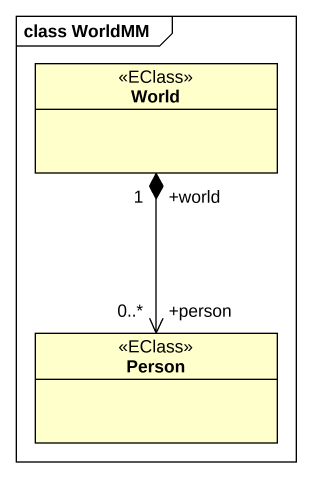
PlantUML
@startuml
mainframe class WorldMM
hide circle
hide empty members
class World <<EClass>>
class "Person" as Person_ <<EClass>>
Person_ "+person\n0..*" <-up-* "+world\n1" World
@enduml
